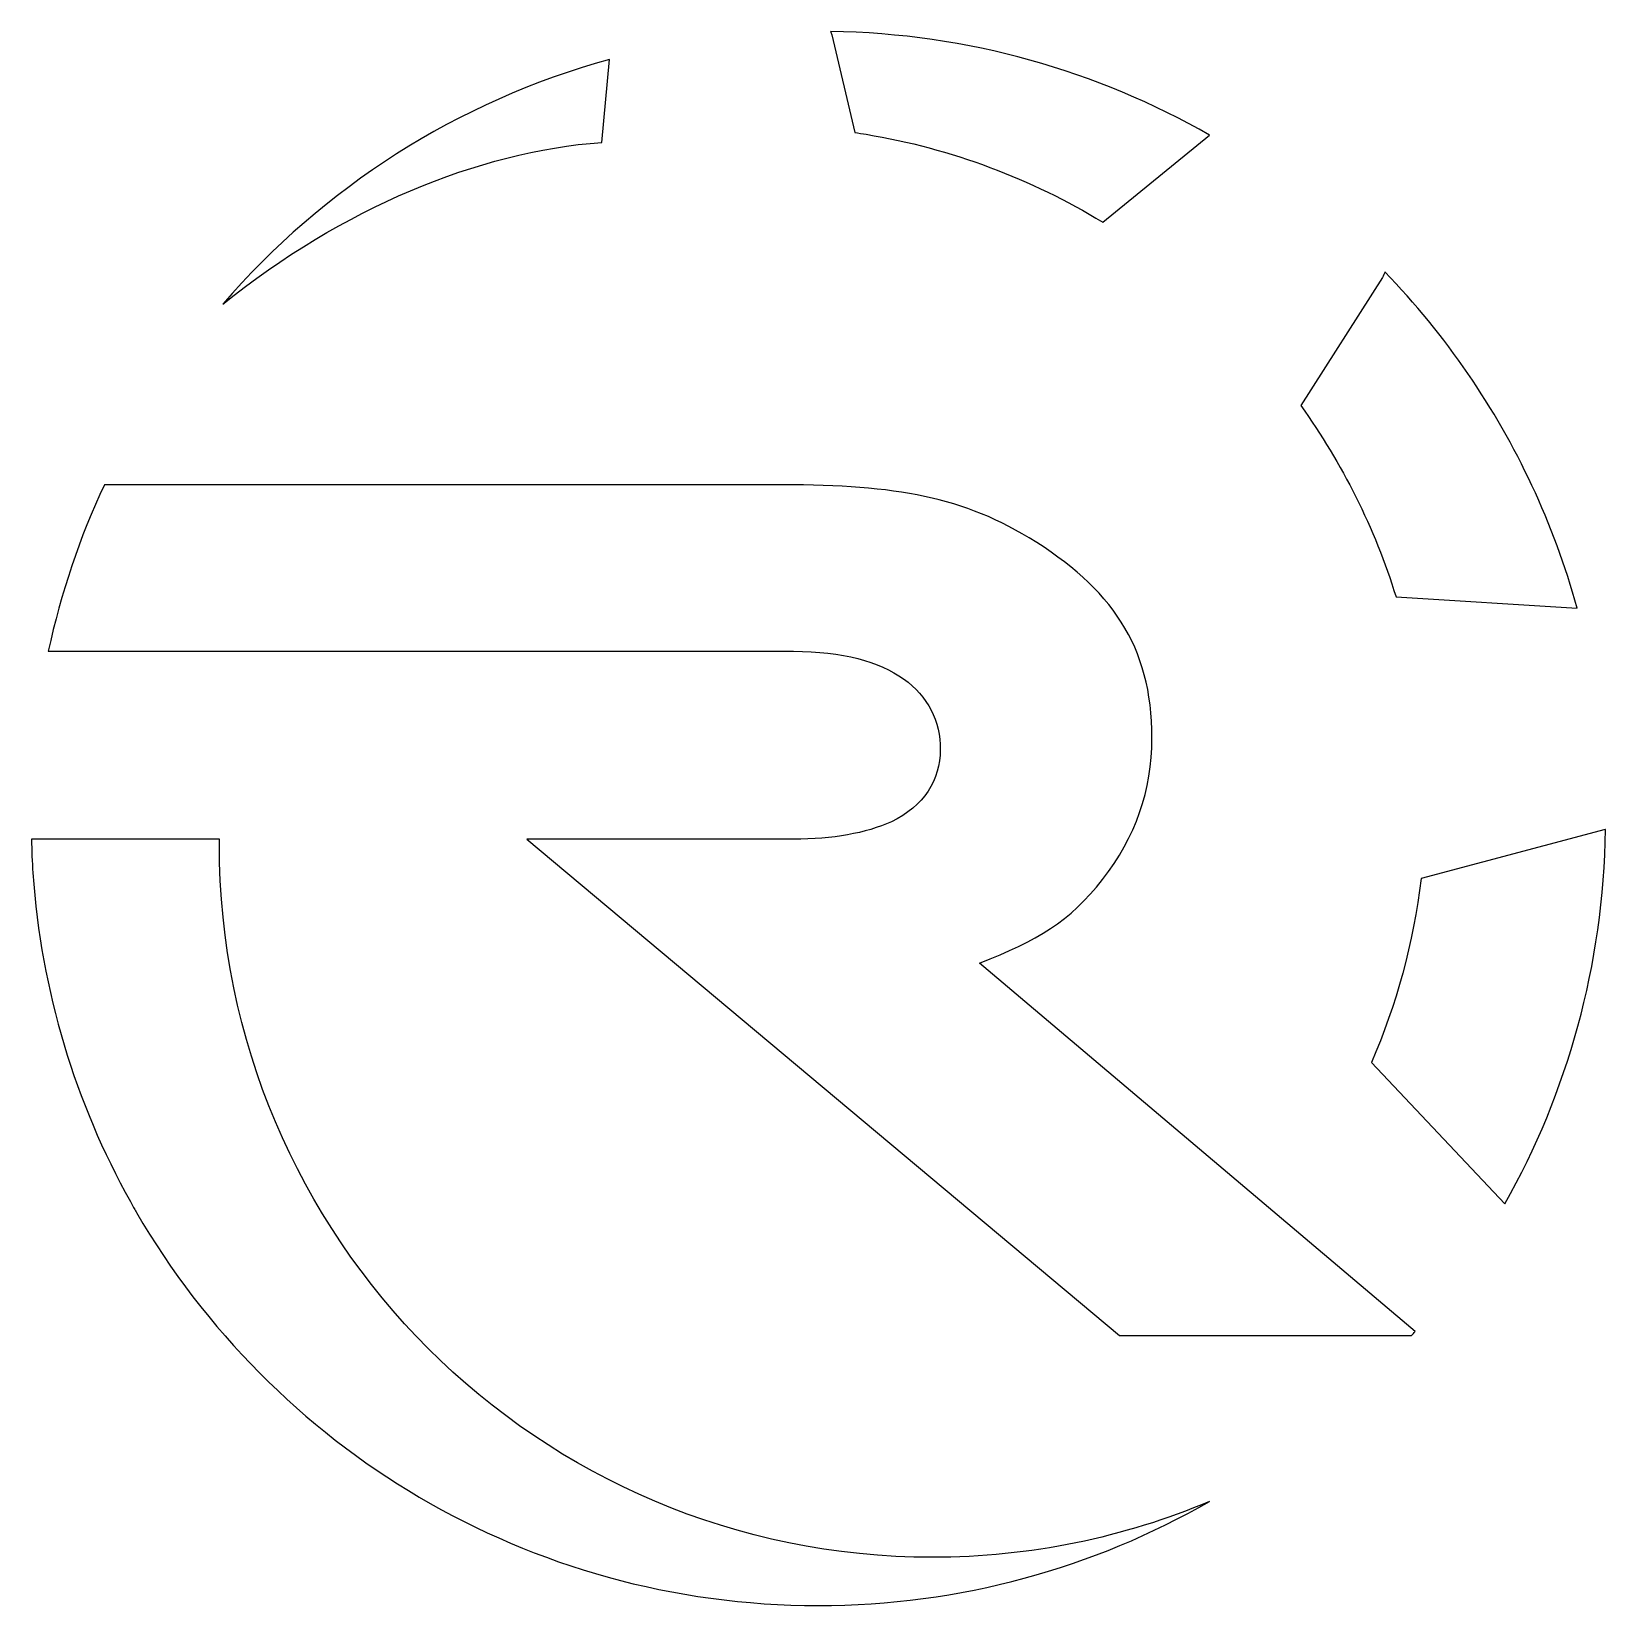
# Model space of a CAD drawing. Extents: x 0 to 600, y 120 to 720.
import ezdxf

# ---------------------------------------------------------------- set-up
doc = ezdxf.new("R2010")
doc.units = 0
doc.layers.add('Layer_1', color=7, linetype='CONTINUOUS')

msp = doc.modelspace()

# ---------------------------------------------------------------- linework, layer by layer
at = {"layer": 'Layer_1', "color": 7}
for points in [[(305.069, 718.710486), (313.799, 681.487487)], [(217.370002, 677.732487), (220.278002, 709.334486)], [(408.329998, 647.319488), (449.094997, 680.439487)], [(514.963995, 626.272488), (483.862996, 577.362489)], [(282.129, 547.23149), (27.773406, 547.23149)], [(520.150995, 504.480491), (589.210994, 500.187491)], [(6.423056, 483.733491), (290.463, 483.733491)], [(599.897993, 415.786493), (529.753995, 397.123493)], [(71.648005, 412.119493), (0.000007, 412.119493)], [(290.463, 412.115493), (188.837002, 412.115493), (414.734997, 222.878497), (526.063995, 222.878497)], [(527.438995, 224.460497), (361.323999, 364.892494)], [(510.746995, 326.986495), (561.625994, 273.084496)]]:
    msp.add_lwpolyline(points, dxfattribs=at)
for points in [[(304.607, 719.988486), (304.799, 719.584486), (304.964, 719.161486), (305.069, 718.710486)], [(449.094997, 680.439487), (406.420998, 704.927486), (357.150999, 719.199486), (304.607, 719.988486)], [(220.278002, 709.334486), (162.201003, 693.357487), (111.177004, 660.357487), (72.899605, 616.040488)], [(313.799, 681.487487), (315.274, 681.267487), (316.748, 681.041487), (318.214, 680.795487)], [(318.214, 680.795487), (350.741999, 675.363487), (381.186998, 663.790487), (408.329998, 647.319488)], [(72.899605, 616.040488), (118.707004, 652.727487), (169.881003, 674.133487), (217.370002, 677.732487)], [(515.826995, 628.399488), (515.673995, 627.661488), (515.388995, 626.940488), (514.963995, 626.272488)], [(547.572995, 589.565489), (538.083995, 603.396489), (527.441995, 616.370488), (515.826995, 628.399488)], [(589.210994, 500.187491), (580.269994, 532.49549), (566.064994, 562.615489), (547.572995, 589.565489)], [(483.862996, 577.362489), (499.605996, 555.40849), (511.947995, 530.85649), (520.150995, 504.480491)], [(27.773406, 547.23149), (18.405906, 527.17249), (11.191006, 505.909491), (6.423056, 483.733491)], [(380.288998, 526.97349), (352.501999, 543.69349), (326.843999, 547.23149), (282.129, 547.23149)], [(427.123997, 450.644492), (427.123997, 485.916491), (411.507998, 507.902491), (380.288998, 526.97349)], [(290.463, 483.733491), (327.772999, 483.733491), (346.425999, 468.150492), (346.425999, 446.198492)], [(408.269998, 396.744493), (420.831997, 412.814493), (427.123997, 430.778492), (427.123997, 450.644492)], [(346.425999, 446.198492), (346.425999, 434.964492), (340.212999, 424.525493), (327.772999, 418.776493)], [(327.772999, 418.776493), (317.977, 414.333493), (305.549, 412.115493), (290.463, 412.115493)], [(561.625994, 273.084496), (585.436994, 315.370495), (599.285993, 364.005494), (599.999993, 415.823493)], [(599.999993, 415.823493), (599.963993, 415.814493), (599.932993, 415.795493), (599.897993, 415.786493)], [(0.000007, 412.119493), (0.103523, 407.800493), (0.213679, 403.486493), (0.559773, 399.255493)], [(71.623005, 410.182493), (71.623005, 410.829493), (71.643805, 411.473493), (71.648005, 412.119493)], [(343.410999, 138.395499), (193.307002, 138.395499), (71.623005, 260.077496), (71.623005, 410.182493)], [(0.559773, 399.255493), (3.639847, 354.014494), (16.760906, 311.536495), (37.684406, 274.005496)], [(361.323999, 364.892494), (383.547998, 373.519494), (395.697998, 380.677493), (408.269998, 396.744493)], [(529.753995, 397.123493), (526.747995, 372.490494), (520.241995, 348.942494), (510.746995, 326.986495)], [(37.684406, 274.005496), (38.248806, 272.994496), (38.802306, 271.977496), (39.378506, 270.974496)], [(39.378506, 270.974496), (39.594906, 270.595496), (39.821506, 270.224496), (40.039806, 269.847496)], [(40.039806, 269.847496), (91.987905, 180.264598), (188.895002, 120.011499), (299.878, 120.011499)], [(526.063995, 222.878497), (526.522995, 223.405497), (526.982995, 223.931497), (527.438995, 224.460497)], [(299.878, 120.011499), (354.185999, 120.011499), (405.108998, 134.463499), (449.058997, 159.695498)], [(449.058997, 159.695498), (416.581997, 145.980599), (380.880998, 138.395499), (343.410999, 138.395499)]]:
    msp.add_open_spline(points, degree=3, dxfattribs=at)

doc.saveas('drawing.dxf')
